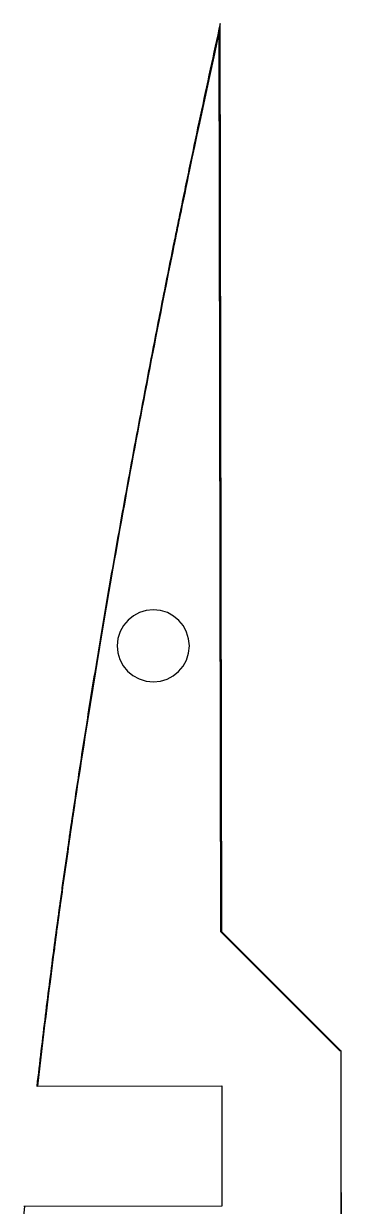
# Model space of a CAD drawing. Header units: millimetres. Extents: x 0 to 1220, y 0 to 2440.
# Drawn here: x 266.63 to 279.86, y 977.87 to 1027.03 of the extents above; entities that cross this region are included whole.
import ezdxf

# ---------------------------------------------------------------- set-up
doc = ezdxf.new("R2010")
doc.units = ezdxf.units.MM
doc.layers.add('CUT', color=1, linetype='Continuous')
doc.layers.add('SANDING_GUIDE_NONCUT', color=5, linetype='Continuous')

msp = doc.modelspace()

# ---------------------------------------------------------------- linework, layer by layer
at = {"layer": 'CUT'}
for p, q in [((274.884, 989.276, 0), (274.816, 1027.026, 0)), ((279.843, 984.331, 0), (274.884, 989.276, 0)), ((279.851, 984.331, 0), (279.843, 984.331, 0)), ((279.861, 972.874, 0), (279.851, 984.331, 0)), ((267.184, 982.869, 0), (274.889, 982.875, 0)), ((274.889, 982.875, 0), (274.88, 977.875, 0)), ((274.88, 977.875, 0), (266.647, 977.868, 0))]:
    msp.add_line(p, q, dxfattribs=at)
msp.add_ellipse((272.146, 1001.143, 0), major_axis=(1.47, -0.3), ratio=0.999725, start_param=0, end_param=0, dxfattribs=at)
msp.add_open_spline([(274.816, 1027.026, 0), (274.543, 1025.782, 0), (274.121, 1023.84, 0), (273.636, 1021.546, 0), (273.364, 1020.243, 0), (273.231, 1019.597, 0), (273.14, 1019.155, 0), (273.09, 1018.912, 0), (272.99, 1018.423, 0), (272.916, 1018.056, 0), (272.742, 1017.198, 0), (272.618, 1016.582, 0), (272.404, 1015.51, 0), (272.226, 1014.608, 0), (271.964, 1013.267, 0), (271.71, 1011.945, 0), (271.463, 1010.639, 0), (271.21, 1009.29, 0), (270.958, 1007.926, 0), (270.711, 1006.564, 0), (270.47, 1005.212, 0), (270.241, 1003.903, 0), (270.019, 1002.609, 0), (269.79, 1001.252, 0), (269.563, 999.881, 0), (269.34, 998.508, 0), (269.125, 997.149, 0), (268.923, 995.841, 0), (268.793, 994.976, 0), (268.725, 994.526, 0), (268.725, 994.522, 0), (268.724, 994.515, 0), (268.722, 994.502, 0), (268.718, 994.475, 0), (268.712, 994.437, 0), (268.705, 994.392, 0), (268.696, 994.332, 0), (268.685, 994.256, 0), (268.667, 994.135, 0), (268.649, 994.013, 0), (268.631, 993.891, 0), (268.604, 993.708, 0), (268.573, 993.494, 0), (268.537, 993.248, 0), (268.51, 993.063, 0), (268.483, 992.878, 0), (268.447, 992.631, 0), (268.385, 992.198, 0), (268.297, 991.579, 0), (268.21, 990.961, 0), (268.151, 990.53, 0), (268.117, 990.285, 0), (268.092, 990.101, 0), (268.067, 989.918, 0), (268.034, 989.675, 0), (268.005, 989.463, 0), (267.981, 989.282, 0), (267.965, 989.162, 0), (267.949, 989.042, 0), (267.933, 988.922, 0), (267.923, 988.847, 0), (267.915, 988.788, 0), (267.909, 988.743, 0), (267.904, 988.706, 0), (267.901, 988.68, 0), (267.899, 988.667, 0), (267.898, 988.659, 0), (267.898, 988.656, 0), (267.898, 988.654, 0), (267.835, 988.181, 0), (267.717, 987.263, 0), (267.533, 985.807, 0), (267.355, 984.336, 0), (267.24, 983.354, 0), (267.184, 982.869, 0)], degree=3, knots=[0, 0, 0, 0, 0.088348, 0.132521, 0.154608, 0.176695, 0.176695, 0.185075, 0.193454, 0.210212, 0.210212, 0.251918, 0.251918, 0.282314, 0.312709, 0.343105, 0.3735, 0.403896, 0.434292, 0.464687, 0.495083, 0.525478, 0.555874, 0.58627, 0.616665, 0.647061, 0.677456, 0.707852, 0.738248, 0.738248, 0.738376, 0.738504, 0.73876, 0.739272, 0.740296, 0.74132, 0.742344, 0.744392, 0.74644, 0.750536, 0.752584, 0.754632, 0.762824, 0.766921, 0.771017, 0.775113, 0.779209, 0.787401, 0.803786, 0.82017, 0.828363, 0.832459, 0.836555, 0.840651, 0.844747, 0.852939, 0.854988, 0.857036, 0.861132, 0.86318, 0.865228, 0.866252, 0.867276, 0.8683, 0.868812, 0.869068, 0.869196, 0.869324, 0.869324, 0.869324, 0.901993, 0.934662, 0.967331, 1, 1, 1, 1], dxfattribs=at)
at = {"layer": 'SANDING_GUIDE_NONCUT'}
for points in [[(274.778, 1026.711), (274.573, 1025.776), (274.366, 1024.825), (274.159, 1023.863), (273.951, 1022.892), (273.847, 1022.406), (273.744, 1021.918), (273.642, 1021.431), (273.54, 1020.944), (273.489, 1020.701), (273.438, 1020.458), (273.388, 1020.216), (273.338, 1019.974), (273.288, 1019.733), (273.238, 1019.492), (273.188, 1019.252), (273.139, 1019.013), (273.121, 1018.922), (273.102, 1018.832), (273.084, 1018.741), (273.065, 1018.65), (273.046, 1018.559), (273.028, 1018.468), (273.009, 1018.377), (272.991, 1018.286), (272.954, 1018.104), (272.917, 1017.922), (272.879, 1017.739), (272.842, 1017.556), (272.75, 1017.099), (272.658, 1016.641), (272.566, 1016.181), (272.474, 1015.72), (272.407, 1015.383), (272.341, 1015.047), (272.275, 1014.712), (272.209, 1014.377), (272.143, 1014.043), (272.078, 1013.71), (272.014, 1013.377), (271.949, 1013.046), (271.886, 1012.716), (271.822, 1012.387), (271.759, 1012.059), (271.697, 1011.732), (271.635, 1011.406), (271.573, 1011.08), (271.511, 1010.753), (271.45, 1010.425), (271.387, 1010.094), (271.325, 1009.76), (271.262, 1009.425), (271.2, 1009.089), (271.137, 1008.752), (271.075, 1008.414), (271.013, 1008.076), (270.951, 1007.737), (270.889, 1007.399), (270.828, 1007.06), (270.767, 1006.723), (270.706, 1006.385), (270.646, 1006.048), (270.586, 1005.713), (270.526, 1005.379), (270.468, 1005.047), (270.41, 1004.718), (270.353, 1004.391), (270.296, 1004.066), (270.24, 1003.742), (270.184, 1003.419), (270.129, 1003.096), (270.073, 1002.772), (270.018, 1002.444), (269.961, 1002.113), (269.905, 1001.779), (269.848, 1001.442), (269.792, 1001.104), (269.735, 1000.765), (269.679, 1000.425), (269.622, 1000.084), (269.567, 999.744), (269.511, 999.403), (269.456, 999.062), (269.401, 998.722), (269.346, 998.382), (269.292, 998.044), (269.239, 997.707), (269.186, 997.371), (269.134, 997.039), (269.082, 996.709), (269.032, 996.382), (268.982, 996.057), (268.932, 995.732), (268.883, 995.409), (268.834, 995.084), (268.785, 994.757), (268.736, 994.426), (268.735, 994.425), (268.735, 994.423), (268.735, 994.422), (268.735, 994.42), (268.735, 994.419), (268.734, 994.418), (268.734, 994.416), (268.734, 994.415), (268.733, 994.412), (268.733, 994.409), (268.733, 994.406), (268.732, 994.404), (268.731, 994.398), (268.731, 994.392), (268.73, 994.387), (268.729, 994.381), (268.727, 994.37), (268.726, 994.359), (268.724, 994.347), (268.722, 994.336), (268.721, 994.325), (268.719, 994.314), (268.717, 994.302), (268.716, 994.291), (268.714, 994.28), (268.712, 994.269), (268.711, 994.257), (268.709, 994.246), (268.705, 994.224), (268.702, 994.201), (268.699, 994.178), (268.695, 994.156), (268.692, 994.133), (268.689, 994.111), (268.685, 994.088), (268.682, 994.066), (268.675, 994.02), (268.669, 993.975), (268.662, 993.93), (268.655, 993.884), (268.652, 993.862), (268.649, 993.839), (268.645, 993.816), (268.642, 993.794), (268.639, 993.771), (268.635, 993.748), (268.632, 993.725), (268.629, 993.703), (268.615, 993.612), (268.602, 993.52), (268.588, 993.429), (268.575, 993.338), (268.568, 993.292), (268.562, 993.246), (268.555, 993.2), (268.548, 993.155), (268.542, 993.109), (268.535, 993.063), (268.528, 993.017), (268.522, 992.971), (268.515, 992.925), (268.508, 992.879), (268.502, 992.833), (268.495, 992.787), (268.488, 992.741), (268.482, 992.695), (268.475, 992.649), (268.468, 992.603), (268.455, 992.511), (268.442, 992.419), (268.429, 992.327), (268.415, 992.235), (268.389, 992.05), (268.363, 991.866), (268.337, 991.681), (268.311, 991.497), (268.285, 991.312), (268.259, 991.128), (268.233, 990.944), (268.208, 990.76), (268.195, 990.669), (268.182, 990.577), (268.17, 990.485), (268.157, 990.394), (268.151, 990.348), (268.145, 990.302), (268.138, 990.257), (268.132, 990.211), (268.126, 990.165), (268.12, 990.12), (268.113, 990.074), (268.107, 990.029), (268.101, 989.983), (268.095, 989.938), (268.089, 989.892), (268.082, 989.847), (268.076, 989.801), (268.07, 989.756), (268.064, 989.711), (268.058, 989.665), (268.046, 989.575), (268.033, 989.485), (268.021, 989.394), (268.009, 989.304), (268.006, 989.282), (268.003, 989.259), (268, 989.237), (267.997, 989.215), (267.994, 989.192), (267.991, 989.17), (267.988, 989.147), (267.985, 989.125), (267.979, 989.08), (267.973, 989.035), (267.967, 988.991), (267.961, 988.946), (267.958, 988.924), (267.956, 988.901), (267.953, 988.879), (267.95, 988.857), (267.947, 988.835), (267.944, 988.812), (267.941, 988.79), (267.938, 988.768), (267.936, 988.757), (267.935, 988.746), (267.933, 988.735), (267.932, 988.724), (267.931, 988.712), (267.929, 988.701), (267.928, 988.69), (267.926, 988.679), (267.925, 988.668), (267.923, 988.657), (267.922, 988.646), (267.92, 988.635), (267.92, 988.629), (267.919, 988.624), (267.918, 988.618), (267.917, 988.613), (267.917, 988.61), (267.917, 988.607), (267.916, 988.604), (267.916, 988.602), (267.916, 988.6), (267.916, 988.599), (267.915, 988.598), (267.915, 988.596), (267.915, 988.595), (267.915, 988.593), (267.915, 988.592), (267.914, 988.591), (267.869, 988.24), (267.823, 987.893), (267.779, 987.546), (267.734, 987.196), (267.689, 986.842), (267.644, 986.484), (267.599, 986.123), (267.554, 985.76), (267.509, 985.396), (267.465, 985.031), (267.421, 984.666), (267.377, 984.3), (267.334, 983.941), (267.292, 983.583), (267.251, 983.225), (267.21, 982.869)], [(274.845, 989.276), (274.778, 1026.711)], [(273.502, 1000.867), (273.533, 1001.169), (273.503, 1001.462), (273.418, 1001.74), (273.283, 1001.994), (273.102, 1002.217), (272.88, 1002.404), (272.622, 1002.546), (272.331, 1002.636), (272.029, 1002.666), (271.736, 1002.637), (271.458, 1002.552), (271.204, 1002.417), (270.98, 1002.236), (270.794, 1002.014), (270.652, 1001.756), (270.562, 1001.466), (270.531, 1001.163), (270.561, 1000.87), (270.645, 1000.593), (270.781, 1000.339), (270.962, 1000.115), (271.184, 999.928), (271.442, 999.787), (271.732, 999.696), (272.035, 999.666), (272.328, 999.695), (272.606, 999.78), (272.86, 999.915), (273.084, 1000.096), (273.27, 1000.318), (273.412, 1000.576), (273.502, 1000.867)], [(279.803, 984.331), (274.845, 989.276)], [(279.851, 984.331), (279.803, 984.331)], [(279.861, 972.579), (279.851, 984.331)], [(267.21, 982.869), (274.889, 982.875)], [(274.889, 982.875), (274.88, 977.875)], [(266.674, 977.868), (266.634, 977.467)], [(274.88, 977.875), (266.674, 977.868)]]:
    msp.add_lwpolyline(points, dxfattribs=at)

doc.saveas('drawing.dxf')
